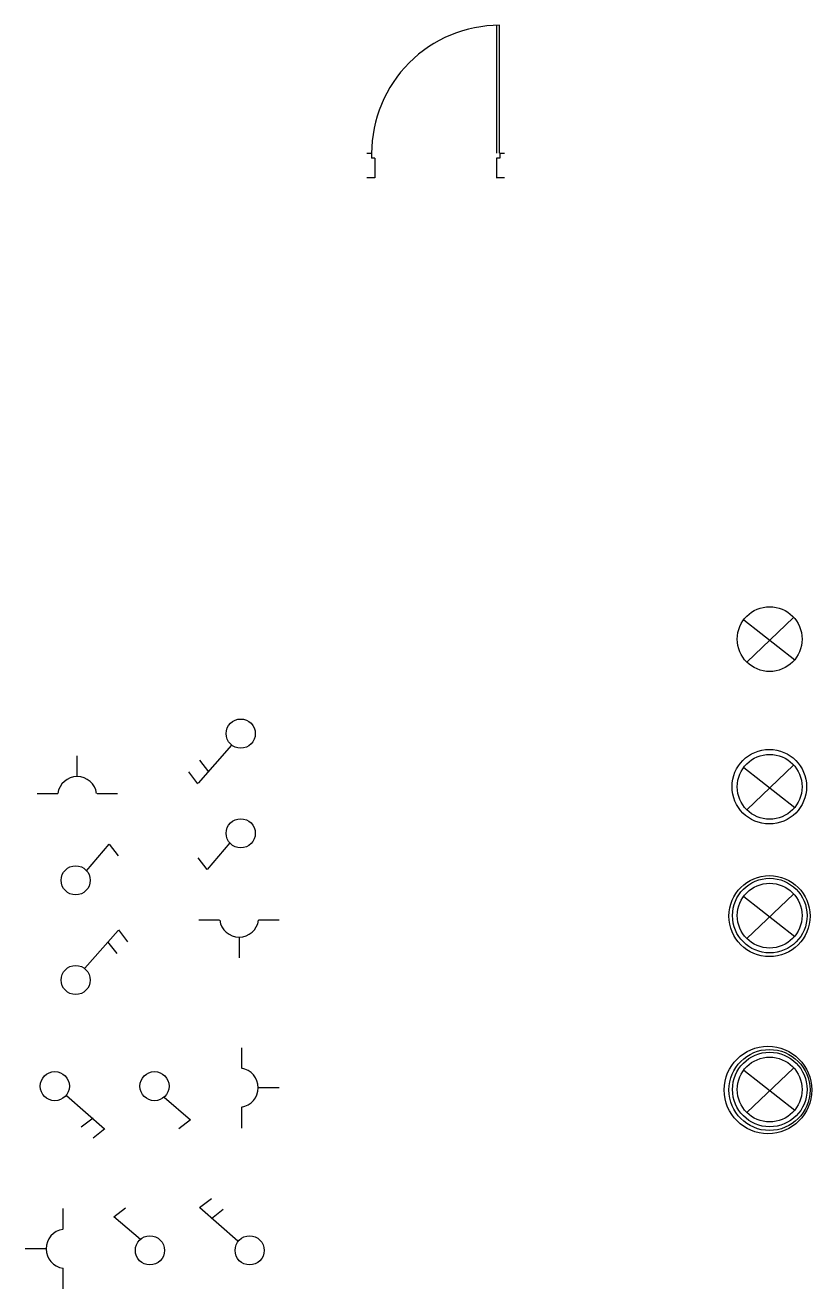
# Model space of a CAD drawing. Header units: millimetres. Extents: x 490 to 5263, y 216 to 2139.
# Drawn here: x 4778 to 5263, y 950 to 1730 of the extents above; entities that cross this region are included whole.
import ezdxf

# ---------------------------------------------------------------- set-up
doc = ezdxf.new("R2010")
doc.units = ezdxf.units.MM

msp = doc.modelspace()

# ---------------------------------------------------------------- linework, layer by layer
at = {"color": 224}
for p, q in [((5068.41, 1729.68), (5068.41, 1650.7)), ((5070.4, 1650.7), (5070.4, 1729.7)), ((4991.47, 1650.65), (4988.47, 1650.65)), ((4991.47, 1650.65), (4991.47, 1647.65)), ((4993.47, 1647.65), (4991.47, 1647.65)), ((4993.47, 1647.65), (4993.47, 1635.65)), ((5068.47, 1647.65), (5068.47, 1635.65)), ((5070.47, 1647.65), (5068.47, 1647.65)), ((5073.32, 1650.65), (5070.32, 1650.65)), ((5070.47, 1650.65), (5070.47, 1647.65)), ((4993.47, 1635.65), (4988.47, 1635.65)), ((5073.36, 1635.65), (5068.36, 1635.65))]:
    msp.add_line(p, q, dxfattribs=at)
at = {"color": 5}
for p, q in [((5251.66, 1364.28), (5222.81, 1336.87)), ((5221.01, 1362.86), (5252.43, 1338.19)), ((4809.76, 1266.06), (4809.76, 1279.09)), ((4905.02, 1285.49), (4884.41, 1262.08)), ((4891.03, 1269.09), (4885.38, 1276.35)), ((5221.01, 1271.74), (5252.43, 1247.07)), ((5251.66, 1273.16), (5222.81, 1245.74)), ((4884.31, 1261.82), (4878.66, 1269.08)), ((4815.56, 1208.09), (4829.55, 1224.48)), ((4829.55, 1224.48), (4835.2, 1217.23)), ((4904.03, 1225.3), (4890.04, 1208.9)), ((4890.04, 1208.9), (4884.39, 1216.16)), ((5251.66, 1193.69), (5222.81, 1166.27)), ((5221.01, 1192.27), (5252.43, 1167.6)), ((4814.56, 1147.9), (4835.17, 1171.31)), ((4835.27, 1171.57), (4840.92, 1164.31)), ((4828.55, 1164.3), (4834.2, 1157.04)), ((4909.82, 1167.33), (4909.82, 1154.3)), ((5221.01, 1084.98), (5252.43, 1060.31)), ((5251.66, 1086.4), (5222.81, 1058.98)), ((4803.23, 1069.5), (4826.64, 1048.89)), ((4863.41, 1068.51), (4879.81, 1054.52)), ((4921.38, 1074.31), (4934.42, 1074.31)), ((4819.63, 1055.51), (4812.37, 1049.86)), ((4879.81, 1054.52), (4872.55, 1048.87)), ((4826.9, 1048.79), (4819.64, 1043.14)), ((4885.32, 1000.29), (4892.58, 1005.94)), ((4832.41, 994.57), (4839.66, 1000.22)), ((4908.99, 979.58), (4885.58, 1000.19)), ((4892.59, 993.57), (4899.85, 999.22)), ((4848.8, 980.58), (4832.41, 994.57)), ((4790.84, 974.78), (4777.8, 974.78))]:
    msp.add_line(p, q, dxfattribs=at)
for points in [[(4785.21, 1255.81), (4797.86, 1255.81)], [(4822.07, 1255.81), (4834.72, 1255.81)], [(4897.51, 1177.57), (4884.86, 1177.57)], [(4934.37, 1177.57), (4921.72, 1177.57)], [(4911.14, 1098.85), (4911.14, 1086.21)], [(4911.14, 1061.99), (4911.14, 1049.35)], [(4801.08, 987.09), (4801.08, 999.74)], [(4801.08, 950.23), (4801.08, 962.88)]]:
    msp.add_lwpolyline(points, dxfattribs=at)
for centre, radius in [((5236.99, 1351), 20), ((4910.7, 1292.7), 9), ((5236.99, 1259.88), 20), ((4910.7, 1231.2), 9), ((4808.88, 1202.19), 9), ((5236.99, 1180.41), 20), ((4808.88, 1140.69), 9), ((5235.93, 1072.84), 27), ((5236.99, 1073.12), 20), ((4796.02, 1075.18), 9), ((4857.51, 1075.18), 9), ((4854.7, 973.9), 9), ((4916.2, 973.9), 9)]:
    msp.add_circle(centre, radius, dxfattribs=at)
at = {"color": 6}
for centre in [(5236.76, 1259.94), (5237.04, 1180.44), (5237.04, 1073.15)]:
    msp.add_circle(centre, 23, dxfattribs=at)
at = {"color": 30}
for centre in [(5236.87, 1180.13), (5236.87, 1072.84)]:
    msp.add_circle(centre, 25, dxfattribs=at)
at = {"color": 224}
msp.add_arc((5070.45, 1650.7), 79, 90.03604, 180.03617, dxfattribs=at)
at = {"color": 5}
for centre, start, end in [((4809.84, 1254.09), 8.1852, 171.8148), ((4909.74, 1179.3), 188.1852, 351.8148), ((4909.42, 1074.23), 278.1852, 81.8148), ((4802.8, 974.86), 98.1852, 261.8148)]:
    msp.add_arc(centre, 12.1, start, end, dxfattribs=at)

doc.saveas('drawing.dxf')
